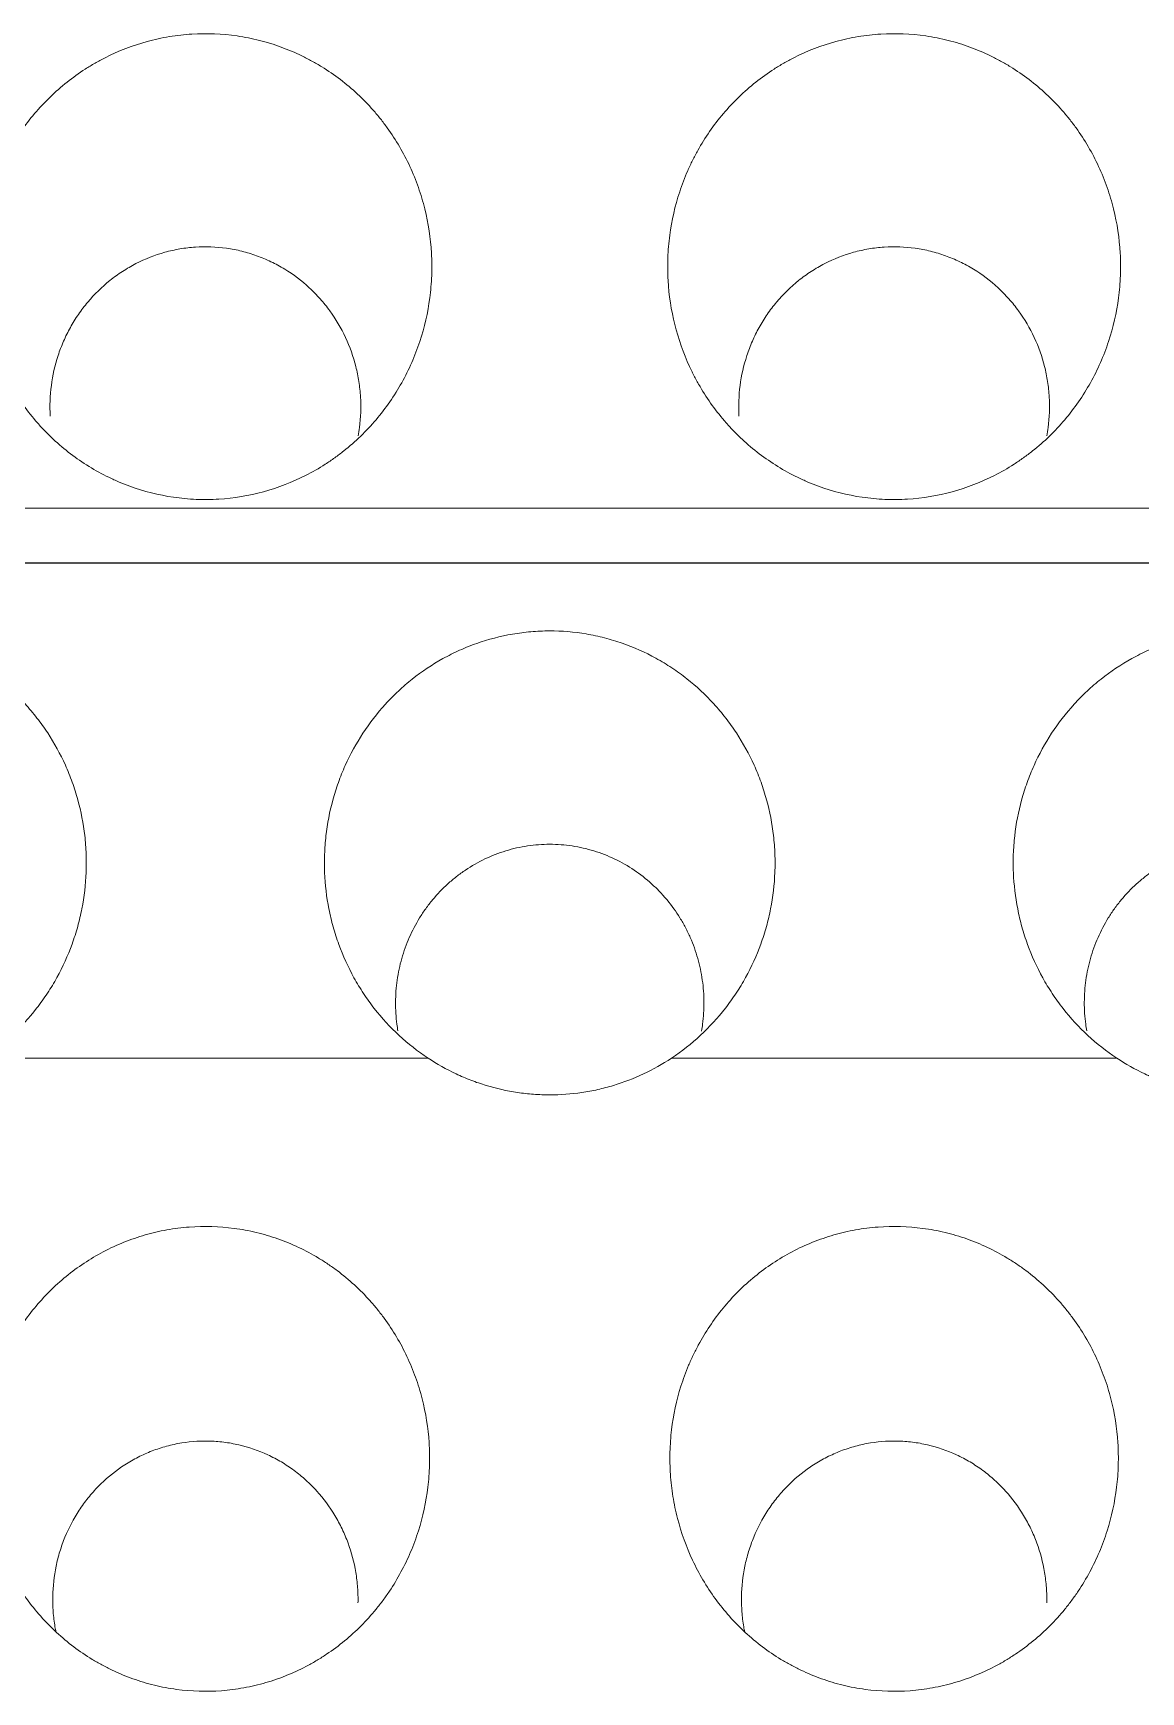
# Model space of a CAD drawing. Header units: inches. Extents: x 3778 to 56227, y -16914 to 35091.
# Drawn here: x 42605.61 to 42610.42, y -12663.85 to -12656.65 of the extents above; entities that cross this region are included whole.
import ezdxf

# ---------------------------------------------------------------- set-up
doc = ezdxf.new("R2010")
doc.units = ezdxf.units.IN
doc.header["$LTSCALE"] = 100
doc.header["$MEASUREMENT"] = 0
doc.linetypes.add('DH-HID2', pattern=[1.2, 0.8, -0.4])
doc.layers.add('2-con', color=2, linetype='Continuous')
doc.layers.add('FU-FURM', color=251, linetype='DH-HID2')
doc.layers.add('mark-B', color=2, linetype='Continuous', lineweight=20)

# ---------------------------------------------------------------- blocks, each defined once
blk = doc.blocks.new('cjscjdeh')
at = {"layer": 'FU-FURM', "color": 8}
blk.add_line((149349.5168, 68184.8848), (151549.5168, 68184.8848), dxfattribs=at)
blk = doc.blocks.new('무풍1WAY 대형')
at = {"layer": 'mark-B'}
blk.add_line((289.2596, -420.2368), (-384.8363, -420.2368), dxfattribs=at)
for points, knots in [([(75.4769, -415.5064), (75.5153, -415.5593), (75.548, -415.6149), (75.6025, -415.731), (75.6243, -415.7915), (75.6447, -415.8703), (75.6484, -415.8862), (75.655, -415.9179), (75.6638, -415.9656), (75.6729, -416.0455), (75.6742, -416.1099), (75.673, -416.1583), (75.6722, -416.1745), (75.6699, -416.2069), (75.6683, -416.2231), (75.6587, -416.3036), (75.6452, -416.3665), (75.6162, -416.4585), (75.6051, -416.4888), (75.5862, -416.5336), (75.5795, -416.5485), (75.5654, -416.5778), (75.5581, -416.5923), (75.5197, -416.6634), (75.4838, -416.7168), (75.4224, -416.7917), (75.4006, -416.8158), (75.3543, -416.862), (75.3302, -416.8838), (75.2552, -416.9452), (75.2014, -416.9809), (75.115, -417.0265), (75.0851, -417.0404), (75.0247, -417.0647), (74.9634, -417.0858), (74.9003, -417.1005), (74.8523, -417.1092), (74.8362, -417.1116), (74.8038, -417.1158), (74.7874, -417.1174), (74.7056, -417.1235), (74.6408, -417.1215), (74.5443, -417.1087), (74.5122, -417.1027), (74.4644, -417.0912), (74.4485, -417.0869), (74.4172, -417.0777), (74.4017, -417.0727), (74.3251, -417.0457), (74.2666, -417.018), (74.1967, -416.9759), (74.1829, -416.9671), (74.1557, -416.9488), (74.1159, -416.9205), (74.0538, -416.8688), (74.0083, -416.8228), (73.9759, -416.7865), (73.9654, -416.7742), (73.9448, -416.7488), (73.9349, -416.7359), (73.8869, -416.6703), (73.8541, -416.6148), (73.8129, -416.5273), (73.8005, -416.4973), (73.7784, -416.436), (73.769, -416.405), (73.745, -416.3113), (73.7349, -416.2478), (73.7286, -416.1509), (73.728, -416.1182), (73.7299, -416.0535), (73.7323, -416.0213), (73.7439, -415.9256), (73.7575, -415.8626), (73.782, -415.7851), (73.7873, -415.7696), (73.7986, -415.7391), (73.8165, -415.694), (73.8513, -415.6214), (73.8845, -415.5661), (73.9115, -415.5258), (73.9208, -415.5125), (73.9402, -415.4864), (73.9502, -415.4734), (74.0019, -415.4103), (74.0475, -415.3645), (74.1222, -415.3029), (74.1482, -415.2835), (74.1888, -415.2563), (74.2027, -415.2475), (74.2308, -415.2307), (74.245, -415.2227), (74.3169, -415.1845), (74.3768, -415.1601), (74.4548, -415.1374), (74.4705, -415.1332), (74.5023, -415.1257), (74.5184, -415.1224), (74.5669, -415.1136), (74.5992, -415.1095), (74.6962, -415.1022), (74.7611, -415.1041), (74.8424, -415.1151), (74.8587, -415.1177), (74.8908, -415.1238), (74.9385, -415.1341), (75.0162, -415.1574), (75.0762, -415.1823), (75.1205, -415.2034), (75.1352, -415.2108), (75.1639, -415.2264), (75.1781, -415.2346), (75.2475, -415.2769), (75.2992, -415.3159), (75.3708, -415.3822), (75.3938, -415.4056), (75.4372, -415.4545), (75.4576, -415.4799), (75.4769, -415.5064)], [0, 0, 0, 0, 0.03125, 0.03125, 0.0625, 0.0625, 0.070312, 0.070312, 0.078125, 0.09375, 0.109375, 0.109375, 0.117187, 0.117187, 0.125, 0.125, 0.15625, 0.15625, 0.171875, 0.171875, 0.179687, 0.179687, 0.1875, 0.1875, 0.21875, 0.21875, 0.234375, 0.234375, 0.25, 0.25, 0.28125, 0.28125, 0.296875, 0.296875, 0.3125, 0.328125, 0.328125, 0.335937, 0.335937, 0.34375, 0.34375, 0.375, 0.375, 0.390625, 0.390625, 0.398437, 0.398437, 0.40625, 0.40625, 0.4375, 0.4375, 0.445312, 0.445312, 0.453125, 0.46875, 0.484375, 0.484375, 0.492188, 0.492188, 0.5, 0.5, 0.53125, 0.53125, 0.546875, 0.546875, 0.5625, 0.5625, 0.59375, 0.59375, 0.609375, 0.609375, 0.625, 0.625, 0.65625, 0.65625, 0.664063, 0.664063, 0.671875, 0.6875, 0.703125, 0.703125, 0.710938, 0.710938, 0.71875, 0.71875, 0.75, 0.75, 0.765625, 0.765625, 0.773438, 0.773438, 0.78125, 0.78125, 0.8125, 0.8125, 0.820313, 0.820313, 0.828125, 0.828125, 0.84375, 0.84375, 0.875, 0.875, 0.882813, 0.882813, 0.890625, 0.90625, 0.921875, 0.921875, 0.929688, 0.929688, 0.9375, 0.9375, 0.96875, 0.96875, 0.984375, 0.984375, 1, 1, 1, 1]), ([(78.4644, -415.5064), (78.5029, -415.5593), (78.5355, -415.6149), (78.59, -415.731), (78.6119, -415.7915), (78.6322, -415.8703), (78.6359, -415.8862), (78.6425, -415.9179), (78.6513, -415.9656), (78.6604, -416.0455), (78.6618, -416.1099), (78.6605, -416.1583), (78.6597, -416.1745), (78.6574, -416.2069), (78.6559, -416.2231), (78.6463, -416.3036), (78.6327, -416.3665), (78.6038, -416.4585), (78.5927, -416.4888), (78.5737, -416.5336), (78.567, -416.5485), (78.553, -416.5778), (78.5456, -416.5923), (78.5072, -416.6634), (78.4714, -416.7168), (78.4099, -416.7917), (78.3881, -416.8158), (78.3419, -416.862), (78.3178, -416.8838), (78.2427, -416.9452), (78.189, -416.9809), (78.1026, -417.0265), (78.0726, -417.0404), (78.0122, -417.0647), (77.9509, -417.0858), (77.8878, -417.1005), (77.8399, -417.1092), (77.8237, -417.1116), (77.7913, -417.1158), (77.7749, -417.1174), (77.6932, -417.1235), (77.6283, -417.1215), (77.5318, -417.1087), (77.4998, -417.1027), (77.4519, -417.0912), (77.4361, -417.0869), (77.4047, -417.0777), (77.3893, -417.0727), (77.3127, -417.0457), (77.2541, -417.018), (77.1842, -416.9759), (77.1704, -416.9671), (77.1433, -416.9488), (77.1035, -416.9205), (77.0413, -416.8688), (76.9959, -416.8228), (76.9635, -416.7865), (76.9529, -416.7742), (76.9324, -416.7488), (76.9224, -416.7359), (76.8745, -416.6703), (76.8416, -416.6148), (76.8004, -416.5273), (76.788, -416.4973), (76.766, -416.436), (76.7565, -416.405), (76.7325, -416.3113), (76.7224, -416.2478), (76.7162, -416.1509), (76.7156, -416.1182), (76.7174, -416.0535), (76.7198, -416.0213), (76.7315, -415.9256), (76.7451, -415.8626), (76.7696, -415.7851), (76.7749, -415.7696), (76.7861, -415.7391), (76.804, -415.694), (76.8389, -415.6214), (76.8721, -415.5661), (76.899, -415.5258), (76.9084, -415.5125), (76.9277, -415.4864), (76.9378, -415.4734), (76.9895, -415.4103), (77.0351, -415.3645), (77.1098, -415.3029), (77.1358, -415.2835), (77.1764, -415.2563), (77.1902, -415.2475), (77.2184, -415.2307), (77.2326, -415.2227), (77.3044, -415.1845), (77.3643, -415.1601), (77.4423, -415.1374), (77.4581, -415.1332), (77.4899, -415.1257), (77.506, -415.1224), (77.5544, -415.1136), (77.5867, -415.1095), (77.6838, -415.1022), (77.7487, -415.1041), (77.83, -415.1151), (77.8462, -415.1177), (77.8783, -415.1238), (77.9261, -415.1341), (78.0037, -415.1574), (78.0638, -415.1823), (78.108, -415.2034), (78.1227, -415.2108), (78.1515, -415.2264), (78.1656, -415.2346), (78.2351, -415.2769), (78.2867, -415.3159), (78.3583, -415.3822), (78.3813, -415.4056), (78.4247, -415.4545), (78.4452, -415.4799), (78.4644, -415.5064)], [0, 0, 0, 0, 0.03125, 0.03125, 0.0625, 0.0625, 0.070313, 0.070313, 0.078125, 0.09375, 0.109375, 0.109375, 0.117188, 0.117188, 0.125, 0.125, 0.15625, 0.15625, 0.171875, 0.171875, 0.179688, 0.179688, 0.1875, 0.1875, 0.21875, 0.21875, 0.234375, 0.234375, 0.25, 0.25, 0.28125, 0.28125, 0.296875, 0.296875, 0.3125, 0.328125, 0.328125, 0.335938, 0.335938, 0.34375, 0.34375, 0.375, 0.375, 0.390625, 0.390625, 0.398438, 0.398438, 0.40625, 0.40625, 0.4375, 0.4375, 0.445313, 0.445313, 0.453125, 0.46875, 0.484375, 0.484375, 0.492188, 0.492188, 0.5, 0.5, 0.53125, 0.53125, 0.546875, 0.546875, 0.5625, 0.5625, 0.59375, 0.59375, 0.609375, 0.609375, 0.625, 0.625, 0.65625, 0.65625, 0.664063, 0.664063, 0.671875, 0.6875, 0.703125, 0.703125, 0.710938, 0.710938, 0.71875, 0.71875, 0.75, 0.75, 0.765625, 0.765625, 0.773438, 0.773438, 0.78125, 0.78125, 0.8125, 0.8125, 0.820313, 0.820313, 0.828125, 0.828125, 0.84375, 0.84375, 0.875, 0.875, 0.882813, 0.882813, 0.890625, 0.90625, 0.921875, 0.921875, 0.929688, 0.929688, 0.9375, 0.9375, 0.96875, 0.96875, 0.984375, 0.984375, 1, 1, 1, 1]), ([(75.3492, -415.362), (75.3507, -415.3694), (75.3521, -415.3768), (75.357, -415.4059), (75.3597, -415.4278), (75.363, -415.4718), (75.3636, -415.4941), (75.3624, -415.5603), (75.3575, -415.6039), (75.3443, -415.6684), (75.3388, -415.6898), (75.3291, -415.7216), (75.3256, -415.7321), (75.3182, -415.753), (75.3142, -415.7633), (75.2933, -415.8141), (75.2729, -415.853), (75.2427, -415.899), (75.2364, -415.9081), (75.2234, -415.9261), (75.2166, -415.9349), (75.1957, -415.9609), (75.181, -415.9774), (75.1348, -416.0246), (75.1012, -416.0529), (75.0552, -416.0841), (75.0458, -416.0901), (75.0268, -416.1017), (74.9978, -416.1183), (74.948, -416.1421), (74.9065, -416.1569), (74.8746, -416.1665), (74.8639, -416.1694), (74.8423, -416.1747), (74.8313, -416.177), (74.7764, -416.1874), (74.7324, -416.1911), (74.666, -416.1897), (74.6438, -416.1881), (74.5994, -416.1826), (74.5775, -416.1786), (74.5127, -416.1636), (74.471, -416.1492), (74.4204, -416.1257), (74.4104, -416.1208), (74.3907, -416.1104), (74.3616, -416.0941), (74.3157, -416.0635), (74.2815, -416.0355), (74.2487, -416.0057), (74.2329, -415.9898), (74.1883, -415.9405), (74.1621, -415.9051), (74.1337, -415.8579), (74.1283, -415.8483), (74.1178, -415.8288), (74.1127, -415.8189), (74.0984, -415.7888), (74.0898, -415.7685), (74.0671, -415.7065), (74.0559, -415.6641), (74.045, -415.5986), (74.0424, -415.5765), (74.0392, -415.5323), (74.0386, -415.5101), (74.0391, -415.4879)], [0, 0, 0, 0, 0.010045, 0.010045, 0.039161, 0.039161, 0.068278, 0.068278, 0.12651, 0.12651, 0.155627, 0.155627, 0.170185, 0.170185, 0.184743, 0.184743, 0.242976, 0.242976, 0.257534, 0.257534, 0.272092, 0.272092, 0.301208, 0.301208, 0.359441, 0.359441, 0.373999, 0.373999, 0.388557, 0.417674, 0.44679, 0.44679, 0.461348, 0.461348, 0.475906, 0.475906, 0.534139, 0.534139, 0.563255, 0.563255, 0.592372, 0.592372, 0.650604, 0.650604, 0.665162, 0.665162, 0.67972, 0.708837, 0.737953, 0.737953, 0.767069, 0.767069, 0.825302, 0.825302, 0.83986, 0.83986, 0.854418, 0.854418, 0.883535, 0.883535, 0.941767, 0.941767, 0.970884, 0.970884, 1, 1, 1, 1]), ([(78.3368, -415.362), (78.3383, -415.3694), (78.3397, -415.3768), (78.3446, -415.4059), (78.3472, -415.4278), (78.3505, -415.4718), (78.3511, -415.4941), (78.3499, -415.5603), (78.3451, -415.6039), (78.3318, -415.6684), (78.3264, -415.6898), (78.3167, -415.7216), (78.3132, -415.7321), (78.3057, -415.753), (78.3018, -415.7633), (78.2808, -415.8141), (78.2604, -415.853), (78.2302, -415.899), (78.224, -415.9081), (78.2109, -415.9261), (78.2041, -415.9349), (78.1833, -415.9609), (78.1686, -415.9774), (78.1224, -416.0246), (78.0887, -416.0529), (78.0428, -416.0841), (78.0334, -416.0901), (78.0143, -416.1017), (77.9854, -416.1183), (77.9356, -416.1421), (77.894, -416.1569), (77.8622, -416.1665), (77.8515, -416.1694), (77.8298, -416.1747), (77.8188, -416.177), (77.764, -416.1874), (77.7199, -416.1911), (77.6536, -416.1897), (77.6314, -416.1881), (77.587, -416.1826), (77.565, -416.1786), (77.5003, -416.1636), (77.4585, -416.1492), (77.408, -416.1257), (77.3979, -416.1208), (77.3782, -416.1104), (77.3492, -416.0941), (77.3032, -416.0635), (77.2691, -416.0355), (77.2363, -416.0057), (77.2204, -415.9898), (77.1759, -415.9405), (77.1497, -415.9051), (77.1213, -415.8579), (77.1158, -415.8483), (77.1053, -415.8288), (77.1003, -415.8189), (77.0859, -415.7888), (77.0774, -415.7685), (77.0547, -415.7065), (77.0435, -415.6641), (77.0326, -415.5986), (77.0299, -415.5765), (77.0267, -415.5323), (77.0262, -415.5101), (77.0267, -415.4879)], [0, 0, 0, 0, 0.010045, 0.010045, 0.039161, 0.039161, 0.068278, 0.068278, 0.12651, 0.12651, 0.155627, 0.155627, 0.170185, 0.170185, 0.184743, 0.184743, 0.242976, 0.242976, 0.257534, 0.257534, 0.272092, 0.272092, 0.301208, 0.301208, 0.359441, 0.359441, 0.373999, 0.373999, 0.388557, 0.417674, 0.44679, 0.44679, 0.461348, 0.461348, 0.475906, 0.475906, 0.534139, 0.534139, 0.563255, 0.563255, 0.592372, 0.592372, 0.650604, 0.650604, 0.665162, 0.665162, 0.67972, 0.708837, 0.737953, 0.737953, 0.767069, 0.767069, 0.825302, 0.825302, 0.83986, 0.83986, 0.854418, 0.854418, 0.883535, 0.883535, 0.941767, 0.941767, 0.970884, 0.970884, 1, 1, 1, 1]), ([(73.7354, -417.8514), (73.6968, -417.8259), (73.6563, -417.8031), (73.5927, -417.7731), (73.571, -417.7639), (73.5274, -417.7471), (73.5054, -417.7396), (73.4387, -417.7194), (73.3934, -417.7092), (73.3242, -417.6989), (73.3009, -417.6963), (73.2539, -417.6928), (73.2305, -417.6919), (73.1605, -417.6919), (73.1141, -417.6954), (73.0451, -417.7056), (73.0222, -417.7099), (72.9765, -417.7201), (72.9537, -417.7261), (72.8864, -417.7465), (72.7996, -417.78), (72.7184, -417.8256), (72.6793, -417.8514)], [0, 0, 0, 0, 0.125, 0.125, 0.1875, 0.1875, 0.25, 0.25, 0.375, 0.375, 0.4375, 0.4375, 0.5, 0.5, 0.625, 0.625, 0.6875, 0.6875, 0.75, 0.75, 0.875, 1, 1, 1, 1]), ([(76.7229, -417.8514), (76.6843, -417.8259), (76.6438, -417.8031), (76.5803, -417.7731), (76.5586, -417.7639), (76.515, -417.7471), (76.4929, -417.7396), (76.4262, -417.7194), (76.381, -417.7092), (76.3118, -417.6989), (76.2885, -417.6963), (76.2415, -417.6928), (76.218, -417.6919), (76.148, -417.6919), (76.1017, -417.6954), (76.0326, -417.7056), (76.0097, -417.7099), (75.964, -417.7201), (75.9412, -417.7261), (75.8739, -417.7465), (75.7871, -417.78), (75.706, -417.8256), (75.6668, -417.8514)], [0, 0, 0, 0, 0.125, 0.125, 0.1875, 0.1875, 0.25, 0.25, 0.375, 0.375, 0.4375, 0.4375, 0.5, 0.5, 0.625, 0.625, 0.6875, 0.6875, 0.75, 0.75, 0.875, 1, 1, 1, 1]), ([(73.7354, -417.8514), (73.7804, -417.8812), (73.8222, -417.9142), (73.8997, -417.986), (73.9355, -418.0249), (73.9846, -418.0877), (74.0003, -418.1094), (74.0299, -418.1542), (74.0437, -418.177), (74.0823, -418.2468), (74.1042, -418.295), (74.1314, -418.3698), (74.1396, -418.3951), (74.1539, -418.4467), (74.1601, -418.4727), (74.1755, -418.5508), (74.1816, -418.6033), (74.1849, -418.6825), (74.185, -418.709), (74.1831, -418.7623), (74.1811, -418.7891), (74.1721, -418.8684), (74.1621, -418.9203), (74.1412, -418.9967), (74.1332, -419.022), (74.1198, -419.0595), (74.1151, -419.0719), (74.1051, -419.0967), (74.0998, -419.109), (74.0724, -419.1701), (74.0469, -419.2166), (73.9889, -419.3052), (73.9565, -419.3472), (73.9114, -419.3967), (73.9021, -419.4065), (73.8833, -419.4256), (73.8545, -419.4536), (73.8242, -419.4797), (73.7617, -419.5291), (73.7175, -419.5587), (73.6472, -419.5977), (73.6229, -419.6098), (73.5739, -419.6319), (73.5491, -419.6418), (73.4736, -419.6684), (73.422, -419.6819), (73.3559, -419.6933), (73.3426, -419.6953), (73.3158, -419.6988), (73.3023, -419.7003), (73.262, -419.7037), (73.2352, -419.7049), (73.155, -419.705), (73.1018, -419.7006), (73.0356, -419.6894), (73.0224, -419.6868), (72.9959, -419.6812), (72.9827, -419.6781), (72.9436, -419.668), (72.918, -419.6602), (72.8423, -419.6337), (72.7936, -419.612), (72.7231, -419.5732), (72.7, -419.5592), (72.6552, -419.5294), (72.6336, -419.5137), (72.5709, -419.4642), (72.5319, -419.428), (72.4778, -419.3688), (72.4604, -419.3482), (72.4276, -419.3059), (72.4121, -419.2843), (72.3684, -419.2177), (72.3429, -419.1712), (72.3155, -419.1106), (72.3103, -419.0983), (72.3003, -419.0735), (72.2955, -419.061), (72.2819, -419.0232), (72.2739, -418.9979), (72.2528, -418.9212), (72.2428, -418.8694), (72.2337, -418.7903), (72.2317, -418.7638), (72.2297, -418.7103), (72.2298, -418.6837), (72.233, -418.6042), (72.2391, -418.5517), (72.2543, -418.4738), (72.2604, -418.448), (72.2747, -418.3966), (72.2828, -418.371), (72.3101, -418.2959), (72.332, -418.2477), (72.3703, -418.1782), (72.384, -418.1555), (72.406, -418.1222), (72.4135, -418.1112), (72.4291, -418.0894), (72.4372, -418.0787), (72.4785, -418.0257), (72.5145, -417.9865), (72.5924, -417.9143), (72.6343, -417.8812), (72.6793, -417.8514)], [0, 0, 0, 0, 0.03125, 0.03125, 0.0625, 0.0625, 0.078125, 0.078125, 0.09375, 0.09375, 0.125, 0.125, 0.140625, 0.140625, 0.15625, 0.15625, 0.1875, 0.1875, 0.203125, 0.203125, 0.21875, 0.21875, 0.25, 0.25, 0.265625, 0.265625, 0.273437, 0.273437, 0.28125, 0.28125, 0.3125, 0.3125, 0.34375, 0.34375, 0.351562, 0.351562, 0.359375, 0.375, 0.375, 0.40625, 0.40625, 0.421875, 0.421875, 0.4375, 0.4375, 0.46875, 0.46875, 0.476562, 0.476562, 0.484375, 0.484375, 0.5, 0.5, 0.53125, 0.53125, 0.539062, 0.539062, 0.546875, 0.546875, 0.5625, 0.5625, 0.59375, 0.59375, 0.609375, 0.609375, 0.625, 0.625, 0.65625, 0.65625, 0.671875, 0.671875, 0.6875, 0.6875, 0.71875, 0.71875, 0.726562, 0.726562, 0.734375, 0.734375, 0.75, 0.75, 0.78125, 0.78125, 0.796875, 0.796875, 0.8125, 0.8125, 0.84375, 0.84375, 0.859375, 0.859375, 0.875, 0.875, 0.90625, 0.90625, 0.921875, 0.921875, 0.929687, 0.929687, 0.9375, 0.9375, 0.96875, 0.96875, 1, 1, 1, 1]), ([(76.7229, -417.8514), (76.768, -417.8812), (76.8097, -417.9142), (76.8873, -417.986), (76.923, -418.0249), (76.9722, -418.0877), (76.9878, -418.1094), (77.0174, -418.1542), (77.0312, -418.177), (77.0698, -418.2468), (77.0917, -418.295), (77.119, -418.3698), (77.1271, -418.3951), (77.1415, -418.4467), (77.1477, -418.4727), (77.163, -418.5508), (77.1692, -418.6033), (77.1724, -418.6825), (77.1725, -418.709), (77.1706, -418.7623), (77.1686, -418.7891), (77.1596, -418.8684), (77.1496, -418.9203), (77.1287, -418.9967), (77.1208, -419.022), (77.1073, -419.0595), (77.1026, -419.0719), (77.0926, -419.0967), (77.0874, -419.109), (77.0599, -419.1701), (77.0344, -419.2166), (76.9765, -419.3052), (76.9441, -419.3472), (76.8989, -419.3967), (76.8897, -419.4065), (76.8708, -419.4256), (76.842, -419.4536), (76.8118, -419.4797), (76.7493, -419.5291), (76.7051, -419.5587), (76.6347, -419.5977), (76.6105, -419.6098), (76.5615, -419.6319), (76.5366, -419.6418), (76.4611, -419.6684), (76.4095, -419.6819), (76.3434, -419.6933), (76.3301, -419.6953), (76.3033, -419.6988), (76.2898, -419.7003), (76.2495, -419.7037), (76.2227, -419.7049), (76.1425, -419.705), (76.0893, -419.7006), (76.0231, -419.6894), (76.0099, -419.6868), (75.9835, -419.6812), (75.9703, -419.6781), (75.9312, -419.668), (75.9055, -419.6602), (75.8299, -419.6337), (75.7812, -419.612), (75.7107, -419.5732), (75.6875, -419.5592), (75.6428, -419.5294), (75.6211, -419.5137), (75.5584, -419.4642), (75.5195, -419.428), (75.4654, -419.3688), (75.448, -419.3482), (75.4151, -419.3059), (75.3997, -419.2843), (75.356, -419.2177), (75.3305, -419.1712), (75.3031, -419.1106), (75.2978, -419.0983), (75.2878, -419.0735), (75.283, -419.061), (75.2694, -419.0232), (75.2614, -418.9979), (75.2404, -418.9212), (75.2304, -418.8694), (75.2213, -418.7903), (75.2193, -418.7638), (75.2173, -418.7103), (75.2173, -418.6837), (75.2205, -418.6042), (75.2267, -418.5517), (75.2419, -418.4738), (75.248, -418.448), (75.2622, -418.3966), (75.2704, -418.371), (75.2977, -418.2959), (75.3195, -418.2477), (75.3579, -418.1782), (75.3716, -418.1555), (75.3935, -418.1222), (75.4011, -418.1112), (75.4167, -418.0894), (75.4247, -418.0787), (75.466, -418.0257), (75.502, -417.9865), (75.5799, -417.9143), (75.6218, -417.8812), (75.6668, -417.8514)], [0, 0, 0, 0, 0.03125, 0.03125, 0.0625, 0.0625, 0.078125, 0.078125, 0.09375, 0.09375, 0.125, 0.125, 0.140625, 0.140625, 0.15625, 0.15625, 0.1875, 0.1875, 0.203125, 0.203125, 0.21875, 0.21875, 0.25, 0.25, 0.265625, 0.265625, 0.273438, 0.273438, 0.28125, 0.28125, 0.3125, 0.3125, 0.34375, 0.34375, 0.351563, 0.351563, 0.359375, 0.375, 0.375, 0.40625, 0.40625, 0.421875, 0.421875, 0.4375, 0.4375, 0.46875, 0.46875, 0.476563, 0.476563, 0.484375, 0.484375, 0.5, 0.5, 0.53125, 0.53125, 0.539063, 0.539063, 0.546875, 0.546875, 0.5625, 0.5625, 0.59375, 0.59375, 0.609375, 0.609375, 0.625, 0.625, 0.65625, 0.65625, 0.671875, 0.671875, 0.6875, 0.6875, 0.71875, 0.71875, 0.726563, 0.726563, 0.734375, 0.734375, 0.75, 0.75, 0.78125, 0.78125, 0.796875, 0.796875, 0.8125, 0.8125, 0.84375, 0.84375, 0.859375, 0.859375, 0.875, 0.875, 0.90625, 0.90625, 0.921875, 0.921875, 0.929688, 0.929688, 0.9375, 0.9375, 0.96875, 0.96875, 1, 1, 1, 1]), ([(79.7105, -417.8514), (79.7555, -417.8812), (79.7973, -417.9142), (79.8748, -417.986), (79.9106, -418.0249), (79.9597, -418.0877), (79.9753, -418.1094), (80.005, -418.1542), (80.0188, -418.177), (80.0574, -418.2468), (80.0793, -418.295), (80.1065, -418.3698), (80.1147, -418.3951), (80.129, -418.4467), (80.1352, -418.4727), (80.1506, -418.5508), (80.1567, -418.6033), (80.16, -418.6825), (80.1601, -418.709), (80.1582, -418.7623), (80.1562, -418.7891), (80.1472, -418.8684), (80.1372, -418.9203), (80.1163, -418.9967), (80.1083, -419.022), (80.0949, -419.0595), (80.0902, -419.0719), (80.0802, -419.0967), (80.0749, -419.109), (80.0475, -419.1701), (80.022, -419.2166), (79.964, -419.3052), (79.9316, -419.3472), (79.8865, -419.3967), (79.8772, -419.4065), (79.8584, -419.4256), (79.8296, -419.4536), (79.7993, -419.4797), (79.7368, -419.5291), (79.6926, -419.5587), (79.6223, -419.5977), (79.598, -419.6098), (79.549, -419.6319), (79.5242, -419.6418), (79.4487, -419.6684), (79.3971, -419.6819), (79.331, -419.6933), (79.3177, -419.6953), (79.2909, -419.6988), (79.2774, -419.7003), (79.2371, -419.7037), (79.2103, -419.7049), (79.1301, -419.705), (79.0769, -419.7006), (79.0107, -419.6894), (78.9974, -419.6868), (78.971, -419.6812), (78.9578, -419.6781), (78.9187, -419.668), (78.8931, -419.6602), (78.8174, -419.6337), (78.7687, -419.612), (78.6982, -419.5732), (78.6751, -419.5592), (78.6303, -419.5294), (78.6087, -419.5137), (78.546, -419.4642), (78.507, -419.428), (78.4529, -419.3688), (78.4355, -419.3482), (78.4027, -419.3059), (78.3872, -419.2843), (78.3435, -419.2177), (78.318, -419.1712), (78.2906, -419.1106), (78.2854, -419.0983), (78.2754, -419.0735), (78.2706, -419.061), (78.257, -419.0232), (78.249, -418.9979), (78.2279, -418.9212), (78.2179, -418.8694), (78.2088, -418.7903), (78.2068, -418.7638), (78.2048, -418.7103), (78.2049, -418.6837), (78.2081, -418.6042), (78.2142, -418.5517), (78.2294, -418.4738), (78.2355, -418.448), (78.2497, -418.3966), (78.2579, -418.371), (78.2852, -418.2959), (78.3071, -418.2477), (78.3454, -418.1782), (78.3591, -418.1555), (78.3811, -418.1222), (78.3886, -418.1112), (78.4042, -418.0894), (78.4123, -418.0787), (78.4535, -418.0257), (78.4896, -417.9865), (78.5675, -417.9143), (78.6094, -417.8812), (78.6544, -417.8514)], [0, 0, 0, 0, 0.03125, 0.03125, 0.0625, 0.0625, 0.078125, 0.078125, 0.09375, 0.09375, 0.125, 0.125, 0.140625, 0.140625, 0.15625, 0.15625, 0.1875, 0.1875, 0.203125, 0.203125, 0.21875, 0.21875, 0.25, 0.25, 0.265625, 0.265625, 0.273438, 0.273438, 0.28125, 0.28125, 0.3125, 0.3125, 0.34375, 0.34375, 0.351563, 0.351563, 0.359375, 0.375, 0.375, 0.40625, 0.40625, 0.421875, 0.421875, 0.4375, 0.4375, 0.46875, 0.46875, 0.476563, 0.476563, 0.484375, 0.484375, 0.5, 0.5, 0.53125, 0.53125, 0.539063, 0.539063, 0.546875, 0.546875, 0.5625, 0.5625, 0.59375, 0.59375, 0.609375, 0.609375, 0.625, 0.625, 0.65625, 0.65625, 0.671875, 0.671875, 0.6875, 0.6875, 0.71875, 0.71875, 0.726563, 0.726563, 0.734375, 0.734375, 0.75, 0.75, 0.78125, 0.78125, 0.796875, 0.796875, 0.8125, 0.8125, 0.84375, 0.84375, 0.859375, 0.859375, 0.875, 0.875, 0.90625, 0.90625, 0.921875, 0.921875, 0.929688, 0.929688, 0.9375, 0.9375, 0.96875, 0.96875, 1, 1, 1, 1]), ([(72.5489, -417.969), (72.5472, -417.9789), (72.5457, -417.9889), (72.5403, -418.0306), (72.5383, -418.0625), (72.5386, -418.1103), (72.5392, -418.1263), (72.5415, -418.1583), (72.5433, -418.1744), (72.5501, -418.2223), (72.5634, -418.2849), (72.585, -418.345), (72.6044, -418.3891), (72.6114, -418.4037), (72.6264, -418.4323), (72.6344, -418.4463), (72.6596, -418.4872), (72.6783, -418.5132), (72.7089, -418.5502), (72.7196, -418.5622), (72.7419, -418.5854), (72.7535, -418.5968), (72.7896, -418.6295), (72.8403, -418.6691), (72.8961, -418.7011), (72.9399, -418.7221), (72.9549, -418.7286), (72.9852, -418.7404), (73.0005, -418.7458), (73.0467, -418.76), (73.0781, -418.7672), (73.126, -418.7744), (73.1421, -418.7763), (73.1746, -418.7787), (73.1909, -418.7793), (73.2396, -418.7793), (73.2718, -418.7769), (73.3196, -418.7698), (73.3355, -418.7668), (73.3671, -418.7596), (73.3829, -418.7554), (73.4296, -418.7411), (73.4897, -418.7175), (73.5458, -418.6856), (73.5862, -418.6584), (73.5994, -418.6488), (73.6248, -418.6289), (73.6372, -418.6186), (73.6729, -418.5862), (73.6951, -418.563), (73.726, -418.5258), (73.7359, -418.513), (73.7548, -418.4867), (73.7637, -418.4733), (73.7889, -418.4323), (73.8038, -418.404), (73.8231, -418.36), (73.8291, -418.3451), (73.84, -418.3148), (73.8449, -418.2993), (73.8581, -418.2529), (73.8713, -418.1903), (73.876, -418.1266), (73.8763, -418.0783), (73.8758, -418.0621), (73.8738, -418.03), (73.8723, -418.0141), (73.869, -417.9888), (73.8675, -417.9793), (73.8659, -417.9699)], [0, 0, 0, 0, 0.012777, 0.012777, 0.053404, 0.053404, 0.073718, 0.073718, 0.094032, 0.094032, 0.134659, 0.175286, 0.175286, 0.1956, 0.1956, 0.215914, 0.215914, 0.256541, 0.256541, 0.276855, 0.276855, 0.297168, 0.297168, 0.337796, 0.378423, 0.378423, 0.398736, 0.398736, 0.41905, 0.41905, 0.459677, 0.459677, 0.479991, 0.479991, 0.500305, 0.500305, 0.540932, 0.540932, 0.561246, 0.561246, 0.581559, 0.581559, 0.622187, 0.662814, 0.662814, 0.683128, 0.683128, 0.703441, 0.703441, 0.744069, 0.744069, 0.764382, 0.764382, 0.784696, 0.784696, 0.825323, 0.825323, 0.845637, 0.845637, 0.865951, 0.865951, 0.906578, 0.947205, 0.947205, 0.967519, 0.967519, 0.987832, 0.987832, 1, 1, 1, 1]), ([(75.5365, -417.969), (75.5348, -417.9789), (75.5332, -417.9889), (75.5278, -418.0306), (75.5258, -418.0625), (75.5261, -418.1103), (75.5267, -418.1263), (75.5291, -418.1583), (75.5308, -418.1744), (75.5376, -418.2223), (75.551, -418.2849), (75.5726, -418.345), (75.5919, -418.3891), (75.599, -418.4037), (75.614, -418.4323), (75.6219, -418.4463), (75.6472, -418.4872), (75.6658, -418.5132), (75.6965, -418.5502), (75.7072, -418.5622), (75.7294, -418.5854), (75.7411, -418.5968), (75.7771, -418.6295), (75.8278, -418.6691), (75.8836, -418.7011), (75.9274, -418.7221), (75.9425, -418.7286), (75.9727, -418.7404), (75.988, -418.7458), (76.0342, -418.76), (76.0656, -418.7672), (76.1135, -418.7744), (76.1296, -418.7763), (76.1621, -418.7787), (76.1785, -418.7793), (76.2271, -418.7793), (76.2593, -418.7769), (76.3071, -418.7698), (76.323, -418.7668), (76.3546, -418.7596), (76.3704, -418.7554), (76.4171, -418.7411), (76.4773, -418.7175), (76.5333, -418.6856), (76.5738, -418.6584), (76.587, -418.6488), (76.6124, -418.6289), (76.6247, -418.6186), (76.6604, -418.5862), (76.6826, -418.563), (76.7135, -418.5258), (76.7234, -418.513), (76.7423, -418.4867), (76.7512, -418.4733), (76.7765, -418.4323), (76.7913, -418.404), (76.8107, -418.36), (76.8166, -418.3451), (76.8275, -418.3148), (76.8325, -418.2993), (76.8457, -418.2529), (76.8589, -418.1903), (76.8636, -418.1266), (76.8639, -418.0783), (76.8634, -418.0621), (76.8614, -418.03), (76.8598, -418.0141), (76.8565, -417.9888), (76.8551, -417.9793), (76.8535, -417.9699)], [0, 0, 0, 0, 0.012778, 0.012778, 0.053405, 0.053405, 0.073719, 0.073719, 0.094032, 0.094032, 0.13466, 0.175287, 0.175287, 0.195601, 0.195601, 0.215914, 0.215914, 0.256541, 0.256541, 0.276855, 0.276855, 0.297169, 0.297169, 0.337796, 0.378423, 0.378423, 0.398737, 0.398737, 0.419051, 0.419051, 0.459678, 0.459678, 0.479991, 0.479991, 0.500305, 0.500305, 0.540932, 0.540932, 0.561246, 0.561246, 0.58156, 0.58156, 0.622187, 0.662814, 0.662814, 0.683128, 0.683128, 0.703442, 0.703442, 0.744069, 0.744069, 0.764382, 0.764382, 0.784696, 0.784696, 0.825323, 0.825323, 0.845637, 0.845637, 0.865951, 0.865951, 0.906578, 0.947205, 0.947205, 0.967519, 0.967519, 0.987833, 0.987833, 1, 1, 1, 1]), ([(75.6817, -421.2256), (75.6779, -421.1602), (75.6681, -421.0964), (75.637, -420.9718), (75.6157, -420.9109), (75.5814, -420.8368), (75.5742, -420.8221), (75.5591, -420.7931), (75.5354, -420.7503), (75.4913, -420.6824), (75.4509, -420.6317), (75.4186, -420.5951), (75.4076, -420.5831), (75.3848, -420.5596), (75.373, -420.5481), (75.3129, -420.492), (75.2612, -420.4525), (75.1781, -420.4013), (75.1495, -420.3856), (75.1052, -420.3641), (75.0901, -420.3573), (75.0597, -420.3444), (75.0445, -420.3384), (74.9675, -420.3103), (74.9043, -420.2943), (74.8232, -420.2825), (74.8069, -420.2805), (74.774, -420.2774), (74.7575, -420.2763), (74.708, -420.2742), (74.6753, -420.2746), (74.5774, -420.2806), (74.5129, -420.2912), (74.3852, -420.3261), (74.3243, -420.3497), (74.237, -420.3941), (74.2086, -420.4104), (74.1671, -420.437), (74.1535, -420.4463), (74.1267, -420.4654), (74.1137, -420.4753), (74.0497, -420.5261), (74.0031, -420.5714), (73.9397, -420.6461), (73.9197, -420.6723), (73.8825, -420.726), (73.8481, -420.7812), (73.8193, -420.8392), (73.7931, -420.8986), (73.7814, -420.929), (73.7506, -421.0223), (73.7362, -421.0855), (73.7235, -421.1816), (73.7208, -421.2138), (73.7183, -421.2788), (73.7186, -421.3117), (73.7241, -421.4091), (73.7338, -421.4729), (73.7572, -421.5671), (73.7665, -421.5983), (73.7828, -421.6446), (73.7886, -421.6599), (73.8008, -421.6901), (73.8073, -421.705), (73.8414, -421.7787), (73.8739, -421.8345), (73.9215, -421.9005), (73.9314, -421.9135), (73.9518, -421.9391), (73.9624, -421.9518), (73.9949, -421.9887), (74.0176, -422.012), (74.0889, -422.0785), (74.1405, -422.118), (74.2104, -422.1611), (74.2247, -422.1694), (74.2536, -422.1852), (74.2973, -422.2078), (74.3724, -422.2395), (74.4348, -422.2587), (74.4824, -422.2708), (74.4985, -422.2744), (74.5308, -422.2808), (74.5472, -422.2837), (74.6287, -422.2955), (74.694, -422.2982), (74.792, -422.2922), (74.8246, -422.2886), (74.89, -422.2777), (74.9221, -422.2707), (75.0167, -422.2448), (75.0776, -422.2213), (75.151, -422.184), (75.1656, -422.1761), (75.1941, -422.1597), (75.2361, -422.1342), (75.3023, -422.0867), (75.3513, -422.0438), (75.3983, -421.9982), (75.4208, -421.9741), (75.4842, -421.8992), (75.5211, -421.8459), (75.5607, -421.775), (75.5683, -421.7606), (75.5828, -421.7313), (75.5898, -421.7165), (75.6095, -421.6715), (75.6212, -421.6411), (75.6516, -421.5488), (75.666, -421.4858), (75.6788, -421.3889), (75.6815, -421.3562), (75.6839, -421.2909), (75.6836, -421.2583), (75.6817, -421.2256)], [0, 0, 0, 0, 0.03125, 0.03125, 0.0625, 0.0625, 0.070312, 0.070312, 0.078125, 0.09375, 0.109375, 0.109375, 0.117187, 0.117187, 0.125, 0.125, 0.15625, 0.15625, 0.171875, 0.171875, 0.179687, 0.179687, 0.1875, 0.1875, 0.21875, 0.21875, 0.226562, 0.226562, 0.234375, 0.234375, 0.25, 0.25, 0.28125, 0.28125, 0.3125, 0.3125, 0.328125, 0.328125, 0.335937, 0.335937, 0.34375, 0.34375, 0.375, 0.375, 0.390625, 0.390625, 0.40625, 0.421875, 0.421875, 0.4375, 0.4375, 0.46875, 0.46875, 0.484375, 0.484375, 0.5, 0.5, 0.53125, 0.53125, 0.546875, 0.546875, 0.554687, 0.554687, 0.5625, 0.5625, 0.59375, 0.59375, 0.601562, 0.601562, 0.609375, 0.609375, 0.625, 0.625, 0.65625, 0.65625, 0.664062, 0.664062, 0.671875, 0.6875, 0.703125, 0.703125, 0.710937, 0.710937, 0.71875, 0.71875, 0.75, 0.75, 0.765625, 0.765625, 0.78125, 0.78125, 0.8125, 0.8125, 0.820312, 0.820312, 0.828125, 0.84375, 0.859375, 0.859375, 0.875, 0.875, 0.90625, 0.90625, 0.914062, 0.914062, 0.921875, 0.921875, 0.9375, 0.9375, 0.96875, 0.96875, 0.984375, 0.984375, 1, 1, 1, 1]), ([(78.6692, -421.2256), (78.6655, -421.1602), (78.6556, -421.0964), (78.6245, -420.9718), (78.6032, -420.9109), (78.569, -420.8368), (78.5617, -420.8221), (78.5466, -420.7931), (78.523, -420.7503), (78.4788, -420.6824), (78.4384, -420.6317), (78.4062, -420.5951), (78.3951, -420.5831), (78.3723, -420.5596), (78.3606, -420.5481), (78.3005, -420.492), (78.2487, -420.4525), (78.1657, -420.4013), (78.1371, -420.3856), (78.0927, -420.3641), (78.0777, -420.3573), (78.0473, -420.3444), (78.032, -420.3384), (77.955, -420.3103), (77.8918, -420.2943), (77.8107, -420.2825), (77.7944, -420.2805), (77.7616, -420.2774), (77.745, -420.2763), (77.6956, -420.2742), (77.6628, -420.2746), (77.565, -420.2806), (77.5004, -420.2912), (77.3727, -420.3261), (77.3118, -420.3497), (77.2246, -420.3941), (77.1962, -420.4104), (77.1547, -420.437), (77.141, -420.4463), (77.1143, -420.4654), (77.1012, -420.4753), (77.0373, -420.5261), (76.9906, -420.5714), (76.9273, -420.6461), (76.9072, -420.6723), (76.87, -420.726), (76.8357, -420.7812), (76.8068, -420.8392), (76.7807, -420.8986), (76.769, -420.929), (76.7381, -421.0223), (76.7238, -421.0855), (76.7111, -421.1816), (76.7083, -421.2138), (76.7059, -421.2788), (76.7062, -421.3117), (76.7117, -421.4091), (76.7214, -421.4729), (76.7447, -421.5671), (76.754, -421.5983), (76.7703, -421.6446), (76.7761, -421.6599), (76.7884, -421.6901), (76.7949, -421.705), (76.8289, -421.7787), (76.8615, -421.8345), (76.909, -421.9005), (76.9189, -421.9135), (76.9393, -421.9391), (76.9499, -421.9518), (76.9824, -421.9887), (77.0051, -422.012), (77.0764, -422.0785), (77.128, -422.118), (77.198, -422.1611), (77.2123, -422.1694), (77.2411, -422.1852), (77.2849, -422.2078), (77.36, -422.2395), (77.4223, -422.2587), (77.47, -422.2708), (77.486, -422.2744), (77.5184, -422.2808), (77.5347, -422.2837), (77.6163, -422.2955), (77.6816, -422.2982), (77.7795, -422.2922), (77.8122, -422.2886), (77.8775, -422.2777), (77.9096, -422.2707), (78.0043, -422.2448), (78.0652, -422.2213), (78.1386, -422.184), (78.1531, -422.1761), (78.1817, -422.1597), (78.2237, -422.1342), (78.2899, -422.0867), (78.3388, -422.0438), (78.3858, -421.9982), (78.4084, -421.9741), (78.4717, -421.8992), (78.5086, -421.8459), (78.5482, -421.775), (78.5558, -421.7606), (78.5704, -421.7313), (78.5773, -421.7165), (78.5971, -421.6715), (78.6087, -421.6411), (78.6391, -421.5488), (78.6536, -421.4858), (78.6663, -421.3889), (78.6691, -421.3562), (78.6715, -421.2909), (78.6711, -421.2583), (78.6692, -421.2256)], [0, 0, 0, 0, 0.03125, 0.03125, 0.0625, 0.0625, 0.070313, 0.070313, 0.078125, 0.09375, 0.109375, 0.109375, 0.117188, 0.117188, 0.125, 0.125, 0.15625, 0.15625, 0.171875, 0.171875, 0.179688, 0.179688, 0.1875, 0.1875, 0.21875, 0.21875, 0.226563, 0.226563, 0.234375, 0.234375, 0.25, 0.25, 0.28125, 0.28125, 0.3125, 0.3125, 0.328125, 0.328125, 0.335938, 0.335938, 0.34375, 0.34375, 0.375, 0.375, 0.390625, 0.390625, 0.40625, 0.421875, 0.421875, 0.4375, 0.4375, 0.46875, 0.46875, 0.484375, 0.484375, 0.5, 0.5, 0.53125, 0.53125, 0.546875, 0.546875, 0.554688, 0.554688, 0.5625, 0.5625, 0.59375, 0.59375, 0.601563, 0.601563, 0.609375, 0.609375, 0.625, 0.625, 0.65625, 0.65625, 0.664063, 0.664063, 0.671875, 0.6875, 0.703125, 0.703125, 0.710938, 0.710938, 0.71875, 0.71875, 0.75, 0.75, 0.765625, 0.765625, 0.78125, 0.78125, 0.8125, 0.8125, 0.820313, 0.820313, 0.828125, 0.84375, 0.859375, 0.859375, 0.875, 0.875, 0.90625, 0.90625, 0.914063, 0.914063, 0.921875, 0.921875, 0.9375, 0.9375, 0.96875, 0.96875, 0.984375, 0.984375, 1, 1, 1, 1]), ([(75.374, -420.6368), (75.3766, -420.6816), (75.3733, -420.7702), (75.3539, -420.8565), (75.3366, -420.9097), (75.3328, -420.9203), (75.3248, -420.9412), (75.3122, -420.9723), (75.2876, -421.0221), (75.2643, -421.0599), (75.2453, -421.0874), (75.2388, -421.0965), (75.2252, -421.1143), (75.2181, -421.1232), (75.1819, -421.1663), (75.15, -421.1974), (75.0978, -421.2392), (75.0797, -421.2523), (75.0419, -421.2768), (75.0222, -421.2882), (74.9622, -421.3191), (74.9206, -421.3354), (74.8666, -421.3504), (74.8556, -421.3532), (74.8336, -421.3581), (74.8224, -421.3603), (74.7889, -421.366), (74.7666, -421.3687), (74.6994, -421.3731), (74.6546, -421.3715), (74.5985, -421.3636), (74.5872, -421.3617), (74.5651, -421.3574), (74.5321, -421.3501), (74.4785, -421.3338), (74.4371, -421.3165), (74.4066, -421.3019), (74.3964, -421.2968), (74.3766, -421.286), (74.3668, -421.2804), (74.3189, -421.2511), (74.2833, -421.2241), (74.2421, -421.1861), (74.2341, -421.1782), (74.2183, -421.1621), (74.2106, -421.1538), (74.1882, -421.1286), (74.1743, -421.1112), (74.135, -421.0571), (74.1124, -421.0187), (74.0743, -420.9371), (74.0595, -420.8952), (74.0432, -420.8306), (74.0388, -420.8088), (74.032, -420.7647), (74.0296, -420.7423), (74.0257, -420.6755), (74.0272, -420.6312), (74.0344, -420.5752), (74.0362, -420.5633), (74.0384, -420.5514)], [0, 0, 0, 0, 0.057902, 0.115804, 0.115804, 0.13028, 0.13028, 0.144755, 0.173707, 0.202658, 0.202658, 0.217133, 0.217133, 0.231609, 0.231609, 0.289511, 0.289511, 0.318462, 0.318462, 0.347413, 0.347413, 0.405315, 0.405315, 0.419791, 0.419791, 0.434266, 0.434266, 0.463218, 0.463218, 0.52112, 0.52112, 0.535595, 0.535595, 0.550071, 0.579022, 0.607973, 0.607973, 0.622449, 0.622449, 0.636924, 0.636924, 0.694826, 0.694826, 0.709302, 0.709302, 0.723777, 0.723777, 0.752728, 0.752728, 0.810631, 0.810631, 0.868533, 0.868533, 0.897484, 0.897484, 0.926435, 0.926435, 0.984337, 0.984337, 1, 1, 1, 1]), ([(78.3615, -420.6368), (78.3641, -420.6816), (78.3608, -420.7702), (78.3415, -420.8565), (78.3241, -420.9097), (78.3204, -420.9203), (78.3124, -420.9412), (78.2997, -420.9723), (78.2752, -421.0221), (78.2518, -421.0599), (78.2329, -421.0874), (78.2263, -421.0965), (78.2127, -421.1143), (78.2057, -421.1232), (78.1694, -421.1663), (78.1375, -421.1974), (78.0853, -421.2392), (78.0672, -421.2523), (78.0295, -421.2768), (78.0098, -421.2882), (77.9498, -421.3191), (77.9082, -421.3354), (77.8541, -421.3504), (77.8432, -421.3532), (77.8211, -421.3581), (77.81, -421.3603), (77.7765, -421.366), (77.7541, -421.3687), (77.687, -421.3731), (77.6421, -421.3715), (77.586, -421.3636), (77.5748, -421.3617), (77.5526, -421.3574), (77.5196, -421.3501), (77.466, -421.3338), (77.4246, -421.3165), (77.3941, -421.3019), (77.384, -421.2968), (77.3641, -421.286), (77.3543, -421.2804), (77.3064, -421.2511), (77.2708, -421.2241), (77.2297, -421.1861), (77.2216, -421.1782), (77.2058, -421.1621), (77.1981, -421.1538), (77.1758, -421.1286), (77.1618, -421.1112), (77.1225, -421.0571), (77.0999, -421.0187), (77.0619, -420.9371), (77.047, -420.8952), (77.0308, -420.8306), (77.0264, -420.8088), (77.0196, -420.7647), (77.0172, -420.7423), (77.0132, -420.6755), (77.0148, -420.6312), (77.022, -420.5752), (77.0238, -420.5633), (77.0259, -420.5514)], [0, 0, 0, 0, 0.057902, 0.115804, 0.115804, 0.13028, 0.13028, 0.144755, 0.173707, 0.202658, 0.202658, 0.217133, 0.217133, 0.231609, 0.231609, 0.289511, 0.289511, 0.318462, 0.318462, 0.347413, 0.347413, 0.405315, 0.405315, 0.419791, 0.419791, 0.434266, 0.434266, 0.463218, 0.463218, 0.52112, 0.52112, 0.535595, 0.535595, 0.550071, 0.579022, 0.607973, 0.607973, 0.622449, 0.622449, 0.636924, 0.636924, 0.694826, 0.694826, 0.709302, 0.709302, 0.723777, 0.723777, 0.752728, 0.752728, 0.810631, 0.810631, 0.868533, 0.868533, 0.897484, 0.897484, 0.926435, 0.926435, 0.984337, 0.984337, 1, 1, 1, 1])]:
    blk.add_open_spline(points, degree=3, knots=knots, dxfattribs=at)
for points in [[(75.6668, -417.8514), (75.023, -417.8514), (74.3792, -417.8514), (73.7354, -417.8514)], [(78.6544, -417.8514), (78.0106, -417.8514), (77.3668, -417.8514), (76.7229, -417.8514)]]:
    blk.add_open_spline(points, degree=3, dxfattribs=at)
blk = doc.blocks.new('dpdjzjs')
at = {"layer": 'mark-B', "rotation": 180}
blk.add_blockref('무풍1WAY 대형', (178654.9147, 88751.491), dxfattribs=at)

msp = doc.modelspace()

# ---------------------------------------------------------------- block references
msp.add_blockref('cjscjdeh', (-107842.9668, -80843.8362))
at = {"layer": '2-con'}
msp.add_blockref('dpdjzjs', (-135970.8648, -101830.4424), dxfattribs=at)

doc.saveas('drawing.dxf')
